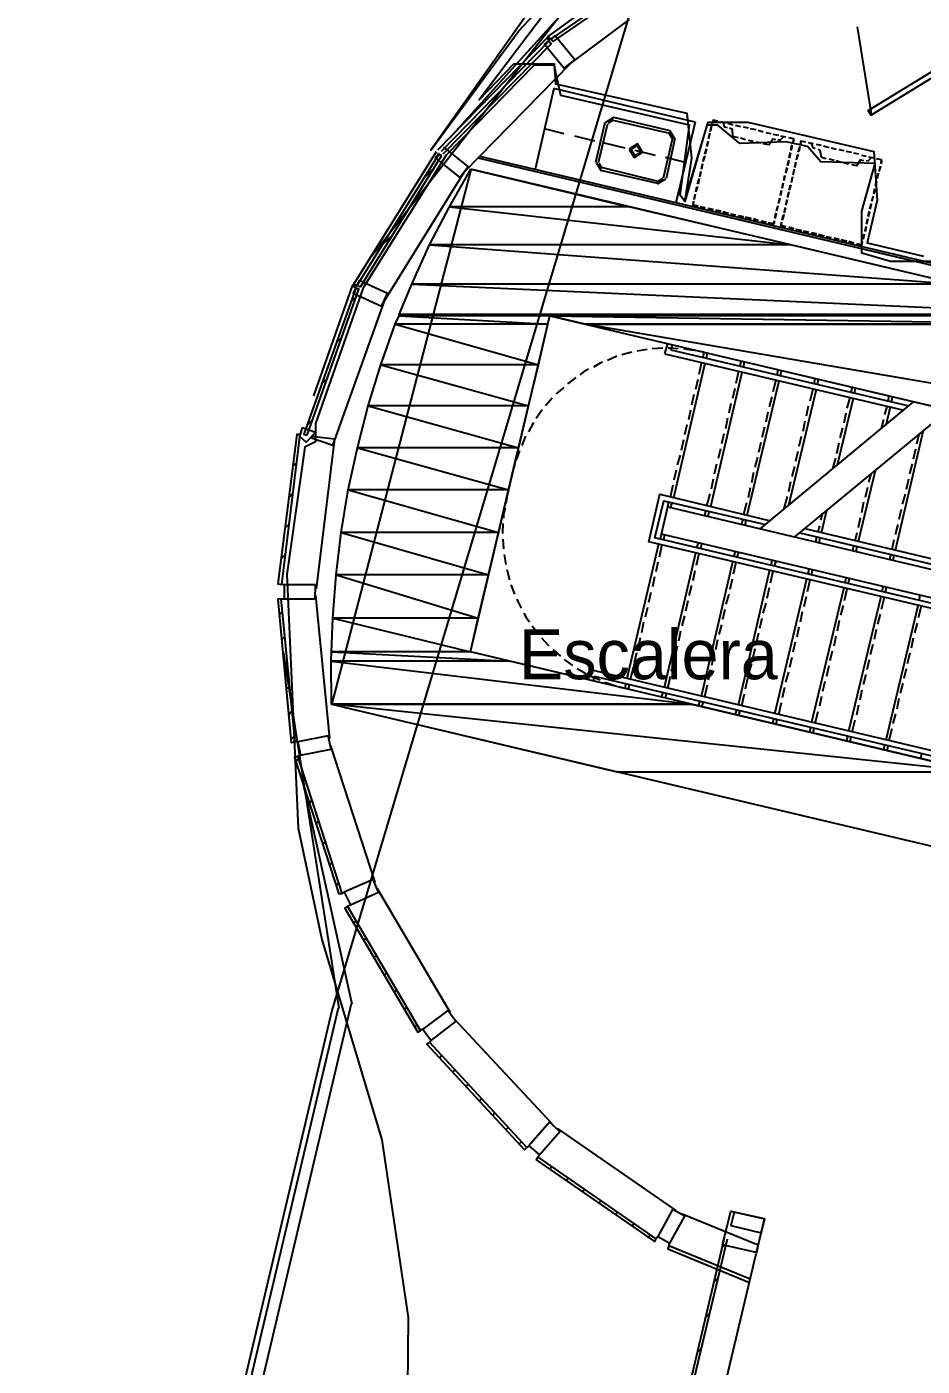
# Model space of a CAD drawing. Header units: feet. Extents: x -84 to 198, y -22 to 181.
# Drawn here: x 21.01 to 42.61, y 104.8 to 137.11 of the extents above; entities that cross this region are included whole.
import ezdxf
from ezdxf.enums import TextEntityAlignment as Align

# ---------------------------------------------------------------- set-up
doc = ezdxf.new("R2010")
doc.units = ezdxf.units.FT
for name, color, linetype in [('A-AREA-COMUN', 252, 'CONTINUOUS'), ('A-AREA-UNIDAD', 30, 'CONTINUOUS'), ('A-LINEA', 7, 'CONTINUOUS'), ('A-MURO-CONCRETO', 8, 'CONTINUOUS'), ('A-NOMBRE-ESPACIO', 2, 'CONTINUOUS')]:
    doc.layers.add(name, color=color, linetype=linetype)

msp = doc.modelspace()

# ---------------------------------------------------------------- linework, layer by layer
at = {"layer": 'A-AREA-COMUN'}
msp.add_lwpolyline([(43.12, 131.4489), (41.84, 131.4489), (41.152, 131.6444), (41.152, 132.6578), (41.472, 133.8133), (40.16, 133.8489), (39.84, 134.2222), (39.328, 134.3289), (38.208, 134.2933), (37.68, 134.7378), (37.408, 134.7378), (36.88, 132.8889), (36.768, 133.0489), (36.992, 134.7378), (33.888, 135.4489), (33.728, 136.1778), (33.248, 136.1778), (31.12, 134.0089), (29.12, 130.8089), (27.968, 127.5378), (27.968, 127.0933), (27.712, 126.9689), (27.28, 123.8933), (27.552, 117.7778), (28.128, 115.0933), (29.568, 110.2578), (30.208, 105.9733), (30.16, 100.8889)], dxfattribs=at)
at = {"layer": 'A-AREA-UNIDAD'}
for points in [[(55.712, 152.3022), (50.08, 149.5822), (45.6, 147.0578), (40.48, 143.7333), (36.032, 140.4089), (33.312, 137.7422), (30.752, 134.1333), (32.88, 137.0133), (35.232, 139.5378), (41.088, 144.0178), (45.088, 146.6133), (49.248, 149.0133), (53.088, 150.9689), (57.84, 153.1022)], [(33.52, 137.4578), (31.92, 135.3422), (32.752, 136.2133), (33.728, 136.2133), (33.76, 135.7333), (36.928, 135.0222), (37.04, 133.9378), (36.88, 132.9244), (37.44, 134.8089), (38.4, 134.8089), (41.44, 134.0978), (41.52, 132.9244), (41.28, 131.8933), (42.64, 131.5733)]]:
    msp.add_lwpolyline(points, dxfattribs=at)
at = {"layer": 'A-LINEA'}
for p, q in [((36.6881, 141.2357), (28.3665, 113.3809)), ((36.6881, 141.2357), (28.3665, 113.3809)), ((36.6881, 141.2357), (28.3665, 113.3809)), ((36.7944, 141.1093), (29.322, 131.5655)), ((36.9987, 140.846), (31.2075, 134.4175)), ((33.5867, 136.8711), (35.08, 137.9644)), ((34.12, 136.2178), (35.5467, 137.2844)), ((41.0361, 137.1034), (41.3824, 134.9627)), ((30.92, 134.1378), (33.56, 136.8444)), ((31.56, 133.6044), (34.12, 136.2178)), ((33.72, 135.6178), (33.2667, 133.6711)), ((37.1333, 134.8044), (33.72, 135.6178)), ((34.7333, 133.8444), (34.96, 134.8044)), ((34.8, 133.8311), (35.0267, 134.7778)), ((35.165, 134.92), (34.9645, 134.7961)), ((35.1497, 134.8551), (35.0294, 134.7808)), ((35.1467, 134.8578), (36.5067, 134.5378)), ((35.16, 134.9244), (36.52, 134.6044)), ((37.1333, 134.8044), (36.6667, 132.8578)), ((37.5333, 134.7644), (37.56, 134.8311)), ((37.68, 134.8311), (37.56, 134.8578)), ((37.8667, 134.7911), (37.7467, 134.8178)), ((37.8667, 134.7911), (37.7467, 134.8178)), ((38.04, 134.7378), (37.92, 134.7778)), ((38.04, 134.7378), (37.92, 134.7778)), ((33.9733, 134.5244), (33.4933, 134.6444)), ((34.7067, 134.3511), (34.2267, 134.4711)), ((36.5867, 134.4178), (36.36, 133.4578)), ((36.584, 134.4014), (36.5097, 134.5218)), ((36.6489, 134.3861), (36.525, 134.5866)), ((37.48, 134.5378), (37.4533, 134.4178)), ((37.4533, 134.4044), (37.48, 134.5244)), ((37.52, 134.7111), (37.4933, 134.5911)), ((37.4933, 134.5778), (37.52, 134.7111)), ((38.1733, 134.4311), (38.04, 134.4578)), ((38.2267, 134.6978), (38.1067, 134.7244)), ((38.2267, 134.6978), (38.1067, 134.7244)), ((38.3467, 134.3778), (38.2267, 134.4178)), ((38.4133, 134.6578), (38.2933, 134.6844)), ((38.4133, 134.6578), (38.2933, 134.6844)), ((38.6, 134.6178), (38.4667, 134.6444)), ((38.6, 134.6178), (38.4667, 134.6444)), ((38.7733, 134.5644), (38.6533, 134.6044)), ((38.7733, 134.5644), (38.6533, 134.6044)), ((38.96, 134.5244), (38.84, 134.5511)), ((38.96, 134.5244), (38.84, 134.5511)), ((39.1467, 134.4844), (39.0133, 134.5111)), ((39.1467, 134.4844), (39.0133, 134.5111)), ((39.32, 134.4444), (39.2, 134.4711)), ((39.32, 134.4444), (39.2, 134.4711)), ((39.5067, 134.4044), (39.3867, 134.4311)), ((28.8933, 130.8978), (30.8933, 134.0978)), ((35.44, 134.1778), (34.9467, 134.2978)), ((36.1733, 134.0044), (35.68, 134.1244)), ((36.64, 134.4044), (36.4267, 133.4444)), ((37.36, 134.0311), (37.4, 134.1644)), ((37.4, 134.1644), (37.3733, 134.0444)), ((37.44, 134.3511), (37.4133, 134.2311)), ((37.4133, 134.2178), (37.44, 134.3378)), ((38.5333, 134.3378), (38.4133, 134.3644)), ((38.72, 134.2978), (38.6, 134.3244)), ((38.9067, 134.2578), (38.7733, 134.2844)), ((39.44, 134.1378), (39.4667, 134.2578)), ((39.4667, 134.2444), (39.44, 134.1244)), ((39.5067, 134.3778), (39.48, 134.3111)), ((39.6133, 134.0844), (39.6533, 134.2044)), ((39.6533, 134.2178), (39.6267, 134.0978)), ((39.6667, 134.2578), (39.68, 134.3378)), ((39.8, 134.3244), (39.68, 134.3511)), ((39.9867, 134.2844), (39.8667, 134.3111)), ((39.9867, 134.2844), (39.8667, 134.3111)), ((40.1733, 134.2444), (40.0533, 134.2711)), ((40.1733, 134.2444), (40.0533, 134.2711)), ((40.36, 134.1911), (40.2267, 134.2311)), ((40.36, 134.1911), (40.2267, 134.2311)), ((40.5333, 134.1511), (40.4133, 134.1778)), ((40.5333, 134.1511), (40.4133, 134.1778)), ((40.72, 134.1111), (40.6, 134.1378)), ((40.72, 134.1111), (40.6, 134.1378)), ((40.9067, 134.0711), (40.7733, 134.0978)), ((40.9067, 134.0711), (40.7733, 134.0978)), ((43.1867, 131.2711), (31.8933, 133.9378)), ((43.24, 131.3111), (31.9333, 133.9778)), ((34.7378, 133.8361), (34.8616, 133.6356)), ((34.8027, 133.8208), (34.877, 133.7005)), ((36.8933, 133.8311), (36.4133, 133.9511)), ((37.3067, 133.8044), (37.28, 133.6844)), ((37.28, 133.6711), (37.3067, 133.7911)), ((37.36, 133.9911), (37.32, 133.8711)), ((37.32, 133.8578), (37.3467, 133.9778)), ((39.36, 133.7644), (39.3867, 133.8978)), ((39.3867, 133.8844), (39.36, 133.7644)), ((39.4, 133.9511), (39.4267, 134.0711)), ((39.4267, 134.0578), (39.4, 133.9378)), ((39.56, 133.8444), (39.5333, 133.7244)), ((39.5333, 133.7111), (39.56, 133.8444)), ((39.6133, 134.0311), (39.5733, 133.9111)), ((39.5733, 133.8978), (39.6, 134.0178)), ((40.2933, 133.9244), (40.1733, 133.9511)), ((40.48, 133.8844), (40.36, 133.9111)), ((40.6533, 133.8311), (40.5333, 133.8711)), ((40.84, 133.7911), (40.72, 133.8178)), ((41.0267, 133.7511), (40.9067, 133.7778)), ((41.08, 134.0311), (40.96, 134.0578)), ((41.08, 134.0311), (40.96, 134.0578)), ((41.2667, 133.9778), (41.1467, 134.0044)), ((41.2667, 133.9778), (41.1467, 134.0044)), ((41.4533, 133.9378), (41.32, 133.9644)), ((41.4533, 133.9378), (41.32, 133.9644)), ((41.6267, 133.8978), (41.5067, 133.9244)), ((41.6267, 133.8711), (41.6133, 133.8044)), ((31.7159, 133.6567), (28.3582, 120.754)), ((29.64, 130.5111), (31.56, 133.6044)), ((30.6, 133.4711), (30.84, 133.7111)), ((36.2267, 133.3244), (34.8533, 133.6444)), ((36.24, 133.3778), (34.8667, 133.7111)), ((36.2216, 133.3156), (36.4222, 133.4394)), ((36.237, 133.3805), (36.3573, 133.4548)), ((37.2267, 133.4444), (37.2, 133.3111)), ((37.2667, 133.6178), (37.24, 133.4978)), ((37.24, 133.4844), (37.2667, 133.6178)), ((39.2667, 133.4044), (39.2933, 133.5244)), ((39.2933, 133.5111), (39.2667, 133.3911)), ((39.3467, 133.6978), (39.3067, 133.5778)), ((39.32, 133.5911), (39.3467, 133.7111)), ((39.48, 133.4844), (39.4533, 133.3644)), ((39.4533, 133.3511), (39.48, 133.4711)), ((39.52, 133.6711), (39.4933, 133.5511)), ((39.4933, 133.5378), (39.52, 133.6578)), ((41.52, 133.4444), (41.56, 133.5778)), ((41.5467, 133.5644), (41.52, 133.4444)), ((41.6, 133.7378), (41.56, 133.6178)), ((41.5733, 133.6311), (41.6, 133.7511)), ((37.1867, 133.2578), (37.1467, 133.1378)), ((37.1467, 133.1244), (37.1733, 133.2444)), ((37.1867, 133.3111), (37.2267, 133.4311)), ((39.1867, 133.0444), (39.2133, 133.1644)), ((39.2133, 133.1511), (39.1867, 133.0311)), ((39.2267, 133.2178), (39.2533, 133.3378)), ((39.2533, 133.3378), (39.2267, 133.2178)), ((39.3867, 133.1244), (39.36, 132.9911)), ((39.44, 133.2978), (39.4, 133.1778)), ((39.4, 133.1644), (39.4267, 133.2844)), ((41.44, 133.0844), (41.4667, 133.2044)), ((41.4667, 133.1911), (41.44, 133.0711)), ((41.48, 133.2711), (41.5067, 133.3911)), ((41.5067, 133.3778), (41.48, 133.2578)), ((37.0933, 132.8978), (37.08, 132.8044)), ((37.08, 132.8044), (37.2, 132.7778)), ((37.1333, 133.0711), (37.1067, 132.9511)), ((37.1067, 132.9378), (37.1333, 133.0578)), ((39.1733, 132.9644), (39.1333, 132.8444)), ((39.1467, 132.8578), (39.1733, 132.9778)), ((39.3467, 132.9378), (39.32, 132.8178)), ((39.32, 132.8044), (39.3467, 132.9244)), ((39.36, 132.9911), (39.3867, 133.1111)), ((41.3467, 132.7244), (41.3867, 132.8444)), ((41.3733, 132.8311), (41.3467, 132.7111)), ((41.4267, 133.0178), (41.3867, 132.8978)), ((41.4, 132.8978), (41.4267, 133.0178)), ((37.2533, 132.7644), (37.3733, 132.7378)), ((37.3733, 132.7378), (37.2533, 132.7644)), ((37.44, 132.7244), (37.56, 132.6978)), ((37.56, 132.6978), (37.44, 132.7244)), ((37.6267, 132.6844), (37.7467, 132.6578)), ((37.7467, 132.6578), (37.6267, 132.6844)), ((37.8, 132.6444), (37.9333, 132.6044)), ((37.9333, 132.6044), (37.8, 132.6444)), ((37.9867, 132.5911), (38.1067, 132.5644)), ((38.1067, 132.5644), (37.9867, 132.5911)), ((38.1733, 132.5511), (38.2933, 132.5244)), ((38.2933, 132.5244), (38.1733, 132.5511)), ((38.3467, 132.5111), (38.48, 132.4844)), ((38.48, 132.4844), (38.3467, 132.5111)), ((38.5333, 132.4711), (38.6533, 132.4311)), ((38.6533, 132.4311), (38.5333, 132.4711)), ((39.0533, 132.4978), (39.08, 132.6178)), ((39.08, 132.6044), (39.0533, 132.4844)), ((39.0933, 132.6711), (39.1333, 132.7911)), ((39.12, 132.7911), (39.0933, 132.6578)), ((39.2267, 132.4444), (39.2533, 132.5644)), ((39.2667, 132.5778), (39.24, 132.4444)), ((39.3067, 132.7511), (39.28, 132.6311)), ((39.28, 132.6178), (39.3067, 132.7378)), ((41.2667, 132.3511), (41.2933, 132.4711)), ((41.2933, 132.4711), (41.2667, 132.3378)), ((41.3067, 132.5378), (41.3333, 132.6578)), ((41.3333, 132.6444), (41.3067, 132.5244)), ((38.72, 132.4178), (38.84, 132.3911)), ((38.84, 132.3911), (38.72, 132.4178)), ((39.2133, 132.3911), (39.2, 132.3111)), ((39.2, 132.3111), (39.32, 132.2844)), ((39.3867, 132.2711), (39.5067, 132.2311)), ((39.5067, 132.2311), (39.3867, 132.2711)), ((39.56, 132.2178), (39.6933, 132.1911)), ((39.6933, 132.1911), (39.56, 132.2178)), ((39.7467, 132.1778), (39.8667, 132.1511)), ((39.8667, 132.1511), (39.7467, 132.1778)), ((41.2267, 132.1778), (41.2533, 132.2978)), ((41.2533, 132.2844), (41.2267, 132.1644)), ((29.5867, 131.8578), (29.8267, 132.0844)), ((39.9333, 132.1378), (40.0533, 132.1111)), ((40.0533, 132.1111), (39.9333, 132.1378)), ((40.1067, 132.0978), (40.24, 132.0578)), ((40.24, 132.0578), (40.1067, 132.0978)), ((40.2933, 132.0444), (40.4133, 132.0178)), ((40.4133, 132.0178), (40.2933, 132.0444)), ((40.48, 132.0044), (40.6, 131.9778)), ((40.6, 131.9778), (40.48, 132.0044)), ((40.6533, 131.9644), (40.7867, 131.9378)), ((40.7867, 131.9378), (40.6533, 131.9644)), ((40.84, 131.9244), (40.96, 131.8844)), ((40.96, 131.8844), (40.84, 131.9244)), ((41.2, 132.0978), (41.1733, 131.9778)), ((41.1867, 131.9911), (41.2133, 132.1111)), ((27.9333, 128.2044), (28.8667, 130.8578)), ((28.88, 130.8711), (28.88, 130.8844)), ((28.88, 130.8711), (28.88, 130.8711)), ((28.8267, 130.4711), (28.96, 130.6044)), ((28.3867, 127.0044), (29.64, 130.5111)), ((28.4667, 129.4844), (28.6, 129.6044)), ((35.6, 129.2578), (35.36, 129.1911)), ((35.9733, 129.3244), (35.7333, 129.2844)), ((36.3467, 129.3511), (36.0933, 129.3378)), ((36.4, 129.2178), (36.4667, 129.4711)), ((36.5467, 129.3111), (36.5867, 129.4311)), ((36.5467, 129.3111), (42.28, 127.9644)), ((37.3467, 129.2578), (37.2133, 129.2844)), ((37.32, 129.1378), (37.3467, 129.2578)), ((36.4, 129.2178), (42.16, 127.8578)), ((36.6133, 125.7511), (37.3733, 128.9911)), ((37.2267, 128.7244), (37.2933, 129.0178)), ((37.4, 129.1111), (37.4267, 129.2311)), ((38.2133, 128.9244), (38.24, 129.0444)), ((38.2933, 128.8978), (38.32, 129.0178)), ((28.12, 128.4978), (28.2533, 128.6178)), ((37.1467, 128.3644), (37.2, 128.6044)), ((37.5067, 125.5378), (38.2667, 128.7778)), ((38.12, 128.5111), (38.1867, 128.8044)), ((39.1067, 128.7111), (39.1333, 128.8311)), ((39.1867, 128.6978), (39.2133, 128.8178)), ((40, 128.4978), (40.0267, 128.6178)), ((40.08, 128.4844), (40.1067, 128.6044)), ((38.04, 128.1511), (38.0933, 128.3911)), ((38.3867, 125.3244), (39.16, 128.5644)), ((39.0133, 128.3111), (39.08, 128.5911)), ((39.3867, 125.5644), (40.0533, 128.3644)), ((39.9067, 128.0844), (39.9733, 128.3778)), ((40.8933, 128.2844), (40.92, 128.4044)), ((40.9733, 128.2711), (41, 128.3911)), ((33.68, 128.1511), (33.52, 127.9644)), ((37.0533, 127.9911), (37.1067, 128.2444)), ((37.9467, 127.7911), (38, 128.0311)), ((38.6933, 124.9911), (42.4, 128.0578)), ((38.92, 127.9378), (38.9867, 128.1778)), ((39.8133, 127.7244), (39.8667, 127.9644)), ((40.56, 126.5378), (40.9467, 128.1511)), ((40.8, 127.9111), (40.8667, 128.1644)), ((41.7067, 127.7511), (41.76, 127.9511)), ((41.7867, 128.0844), (41.8133, 128.2044)), ((41.8667, 128.0578), (41.8933, 128.1778)), ((27.7733, 127.4978), (27.9067, 127.6311)), ((33.44, 127.8711), (33.2933, 127.6578)), ((36.9733, 127.6311), (37.0267, 127.8711)), ((37.8667, 127.4178), (37.92, 127.6711)), ((38.84, 127.5778), (38.8933, 127.8178)), ((39.5333, 124.8044), (43.24, 127.8578)), ((40.72, 127.5511), (40.7733, 127.7911)), ((41.6267, 127.4178), (41.68, 127.6311)), ((41.7333, 127.4978), (41.84, 127.9378)), ((33.2267, 127.5644), (33.1067, 127.3378)), ((36.88, 127.2711), (36.9333, 127.5111)), ((38.7467, 127.2044), (38.8133, 127.4578)), ((39.7333, 127.3511), (39.7867, 127.6044)), ((40.6267, 127.1911), (40.6933, 127.4311)), ((41.96, 124.4844), (42.64, 127.3778)), ((27.52, 127.2444), (27.5467, 127.2711)), ((28.3867, 127.0044), (27.8533, 127.1911)), ((36.8, 126.8978), (36.8533, 127.1511)), ((37.7733, 127.0578), (37.8267, 127.2978)), ((38.6667, 126.8444), (38.72, 127.0844)), ((39.64, 126.9911), (39.6933, 127.2311)), ((40.5467, 126.8178), (40.6, 127.0711)), ((42.48, 127.0444), (42.5333, 127.2844)), ((36.7067, 126.5378), (36.7733, 126.7778)), ((37.6933, 126.6978), (37.7467, 126.9378)), ((38.5733, 126.4844), (38.64, 126.7244)), ((39.56, 126.6311), (39.6133, 126.8711)), ((40.4533, 126.4444), (40.52, 126.6978)), ((42.4, 126.6844), (42.4533, 126.9244)), ((27.4267, 126.5111), (27.52, 126.5911)), ((32.7733, 126.5378), (32.7333, 126.4044)), ((36.6267, 126.1778), (36.68, 126.4178)), ((37.6, 126.3244), (37.6533, 126.5644)), ((38.4933, 126.1111), (38.5467, 126.3644)), ((39.4667, 126.2578), (39.5333, 126.4978)), ((41.0667, 124.6978), (41.48, 126.4044)), ((42.3067, 126.3244), (42.3733, 126.5644)), ((36.5333, 125.7644), (36.6, 126.0578)), ((37.52, 125.9644), (37.5733, 126.2044)), ((39.3867, 125.8978), (39.44, 126.1378)), ((41.32, 126.1244), (41.3733, 126.3244)), ((42.2267, 125.9511), (42.28, 126.2044)), ((27.3333, 125.7644), (27.4267, 125.8578)), ((32.5867, 125.7511), (32.56, 125.6178)), ((37.4133, 125.5511), (37.4933, 125.8444)), ((38.4133, 125.7511), (38.4667, 125.9911)), ((39.28, 125.4844), (39.36, 125.7778)), ((41.24, 125.7644), (41.2933, 126.0044)), ((42.1333, 125.5911), (42.2, 125.8311)), ((36.4667, 125.5244), (36.4933, 125.6444)), ((36.5467, 125.5111), (36.5733, 125.6311)), ((37.36, 125.3111), (37.3867, 125.4311)), ((37.44, 125.2978), (37.4667, 125.4178)), ((38.3067, 125.3511), (38.3733, 125.6311)), ((40.1733, 124.8978), (40.3067, 125.4444)), ((41.1467, 125.3911), (41.2, 125.6444)), ((42.0533, 125.2311), (42.1067, 125.4711)), ((27.24, 125.0178), (27.3333, 125.1111)), ((38.2533, 125.0978), (38.28, 125.2178)), ((38.3333, 125.0844), (38.36, 125.2044)), ((40.0933, 124.9244), (40.1333, 125.0711)), ((40.16, 125.2044), (40.2, 125.3511)), ((41.0667, 125.0311), (41.12, 125.2711)), ((41.96, 124.8578), (42.0267, 125.0978)), ((32.4933, 124.7511), (32.5067, 124.5111)), ((36.2933, 124.7511), (36.32, 124.8711)), ((36.3733, 124.7378), (36.4, 124.8578)), ((40.04, 124.6844), (40.0667, 124.8044)), ((40.12, 124.6578), (40.1467, 124.7778)), ((40.9867, 124.7111), (41.04, 124.9111)), ((41.88, 124.4978), (41.9333, 124.7378)), ((35.4933, 121.3911), (36.2533, 124.6311)), ((36.2667, 124.3244), (36.3333, 124.6178)), ((36.3867, 121.1778), (37.1467, 124.4178)), ((37.16, 124.1244), (37.2267, 124.4044)), ((37.1733, 124.5378), (37.2133, 124.6578)), ((37.2667, 124.5244), (37.2933, 124.6444)), ((38.0667, 124.3378), (38.1067, 124.4578)), ((38.1467, 124.3111), (38.1867, 124.4311)), ((40.9333, 124.4711), (40.96, 124.5911)), ((41.0133, 124.4444), (41.04, 124.5778)), ((27.1467, 124.2844), (27.24, 124.3644)), ((32.52, 124.3778), (32.56, 124.1378)), ((36.1867, 123.9644), (36.24, 124.2044)), ((37.28, 120.9644), (38.04, 124.2044)), ((38.0533, 123.9111), (38.12, 124.1911)), ((38.96, 124.1244), (38.9867, 124.2444)), ((39.04, 124.0978), (39.08, 124.2178)), ((41.8267, 124.2578), (41.8533, 124.3778)), ((41.8267, 124.2578), (41.84, 124.3511)), ((41.9067, 124.2444), (41.9333, 124.3644)), ((32.5867, 124.0178), (32.6533, 123.7644)), ((36.1067, 123.6044), (36.16, 123.8444)), ((37.08, 123.7511), (37.1333, 123.9911)), ((37.9733, 123.5378), (38.0267, 123.7911)), ((38.1733, 120.7511), (38.9333, 124.0044)), ((38.9467, 123.6978), (39.0133, 123.9778)), ((39.0533, 120.5378), (39.8267, 123.7911)), ((39.84, 123.4844), (39.9067, 123.7644)), ((39.8533, 123.9111), (39.88, 124.0311)), ((39.9333, 123.8844), (39.96, 124.0178)), ((40.7467, 123.6978), (40.7733, 123.8178)), ((40.8267, 123.6844), (40.8533, 123.8044)), ((27.2267, 123.6444), (27.16, 123.6578)), ((27.9867, 123.5511), (27.9733, 123.5511)), ((36.0133, 123.2311), (36.0667, 123.4711)), ((36.9867, 123.3911), (37.0533, 123.6311)), ((38.8667, 123.3244), (38.92, 123.5778)), ((39.9467, 120.3378), (40.72, 123.5778)), ((40.7333, 123.2711), (40.8, 123.5511)), ((41.64, 123.4844), (41.6667, 123.6044)), ((41.72, 123.4711), (41.7467, 123.5911)), ((27.1467, 123.3111), (27.2267, 123.3111)), ((35.9333, 122.8711), (35.9867, 123.1111)), ((36.9067, 123.0178), (36.96, 123.2711)), ((37.88, 123.1778), (37.9467, 123.4178)), ((38.7733, 122.9644), (38.84, 123.2044)), ((39.76, 123.1244), (39.8133, 123.3644)), ((40.64, 122.9111), (40.7067, 123.1511)), ((40.84, 120.1244), (41.6133, 123.3644)), ((41.6267, 123.0578), (41.6933, 123.3511)), ((41.7333, 119.9111), (42.5067, 123.1511)), ((42.52, 122.8578), (42.5867, 123.1378)), ((42.5333, 123.2711), (42.56, 123.4044)), ((27.1067, 122.9244), (27.1733, 123.0044)), ((36.8133, 122.6578), (36.88, 122.8978)), ((37.8, 122.8178), (37.8533, 123.0578)), ((38.6933, 122.6044), (38.7467, 122.8444)), ((39.6667, 122.7511), (39.72, 123.0044)), ((40.56, 122.5378), (40.6133, 122.7911)), ((41.5333, 122.6978), (41.6, 122.9378)), ((35.84, 122.4978), (35.8933, 122.7511)), ((36.7333, 122.2978), (36.7867, 122.5378)), ((37.7067, 122.4444), (37.7733, 122.6844)), ((38.6, 122.2311), (38.6667, 122.4844)), ((39.5867, 122.3911), (39.64, 122.6311)), ((41.4533, 122.3378), (41.5067, 122.5778)), ((42.4267, 122.4844), (42.4933, 122.7244)), ((27.16, 122.3244), (27.24, 122.4044)), ((35.76, 122.1378), (35.8133, 122.3778)), ((36.6533, 121.9244), (36.7067, 122.1778)), ((37.6267, 122.0844), (37.68, 122.3244)), ((39.4933, 122.0311), (39.5467, 122.2711)), ((40.48, 122.1778), (40.5333, 122.4178)), ((41.36, 121.9644), (41.4267, 122.2178)), ((42.3467, 122.1244), (42.4, 122.3644)), ((27.1924, 122.0268), (28.5305, 113.4328)), ((33.6933, 122.0844), (33.88, 121.9244)), ((33.9733, 121.8444), (34.1733, 121.6978)), ((35.6667, 121.7778), (35.72, 122.0178)), ((37.5333, 121.7111), (37.6, 121.9644)), ((38.52, 121.8711), (38.5733, 122.1111)), ((39.4133, 121.6578), (39.4667, 121.8978)), ((40.3867, 121.8178), (40.44, 122.0578)), ((41.28, 121.6044), (41.3333, 121.8444)), ((42.2533, 121.7511), (42.32, 122.0044)), ((27.2133, 121.7244), (27.2933, 121.8044)), ((34.28, 121.6311), (34.4933, 121.5111)), ((34.6, 121.6044), (34.5467, 121.3511)), ((34.6, 121.6044), (44.4933, 119.2578)), ((35.5733, 121.3644), (35.64, 121.6578)), ((36.56, 121.5644), (36.6133, 121.8044)), ((37.4533, 121.3511), (37.5067, 121.5911)), ((38.4267, 121.5111), (38.4933, 121.7511)), ((39.32, 121.2978), (39.3867, 121.5378)), ((40.3067, 121.4444), (40.36, 121.6978)), ((41.1867, 121.2444), (41.2533, 121.4844)), ((42.1733, 121.3911), (42.2267, 121.6311)), ((27.2667, 121.1244), (27.3467, 121.2044)), ((34.6933, 121.4444), (34.6667, 121.3244)), ((34.6933, 121.4444), (44.3467, 119.1644)), ((35.3067, 121.1778), (35.44, 121.1511)), ((35.44, 121.1511), (35.4667, 121.2711)), ((35.52, 121.1244), (35.5467, 121.2444)), ((36.4667, 121.1511), (36.5333, 121.4444)), ((37.36, 120.9511), (37.4267, 121.2311)), ((38.3467, 121.1378), (38.4, 121.3911)), ((39.24, 120.9244), (39.2933, 121.1778)), ((40.2133, 121.0844), (40.2667, 121.3244)), ((42.08, 121.0311), (42.1467, 121.2711)), ((36.32, 120.9378), (36.36, 121.0578)), ((36.4133, 120.9111), (36.44, 121.0311)), ((37.2133, 120.7244), (37.2533, 120.8444)), ((38.2533, 120.7378), (38.32, 121.0178)), ((40.1333, 120.7244), (40.1867, 120.9644)), ((41.1067, 120.8711), (41.16, 121.1111)), ((42, 120.6578), (42.0533, 120.9111)), ((27.3333, 120.5244), (27.4, 120.6044)), ((28.36, 120.7644), (43.4667, 117.1911)), ((37.2933, 120.6978), (37.3333, 120.8311)), ((38.1067, 120.5111), (38.1333, 120.6311)), ((38.1867, 120.4978), (38.2133, 120.6178)), ((39.1467, 120.5244), (39.2133, 120.8044)), ((40.0267, 120.3111), (40.0933, 120.5911)), ((41.0267, 120.5111), (41.08, 120.7511)), ((41.9067, 120.2978), (41.9733, 120.5378)), ((39, 120.2978), (39.0267, 120.4178)), ((39.08, 120.2844), (39.1067, 120.4044)), ((39.8933, 120.0844), (39.92, 120.2178)), ((40.92, 120.0978), (40.9867, 120.3911)), ((27.3867, 119.9244), (27.4667, 120.0044)), ((28.3067, 119.9378), (28.2933, 119.9378)), ((39.9733, 120.0711), (40, 120.1911)), ((40.7867, 119.8844), (40.8133, 120.0044)), ((40.8667, 119.8578), (40.8933, 119.9778)), ((41.8133, 119.8978), (41.88, 120.1778)), ((27.5467, 119.8578), (27.48, 119.8578)), ((41.68, 119.6711), (41.7067, 119.7911)), ((41.76, 119.6444), (41.7867, 119.7644)), ((42.5733, 119.4578), (42.6, 119.5778)), ((27.4933, 119.3911), (27.56, 119.4444)), ((27.5467, 119.5111), (27.6133, 119.5378)), ((27.6533, 118.8844), (27.72, 118.9511)), ((27.6561, 118.9121), (28.8458, 113.541)), ((27.8267, 118.3911), (27.88, 118.4578)), ((27.9867, 117.8844), (28.0533, 117.9511)), ((28.1467, 117.3911), (28.2133, 117.4578)), ((28.3067, 116.8844), (28.3733, 116.9511)), ((28.4667, 116.3911), (28.5333, 116.4578)), ((29.4, 116.4711), (29.3867, 116.4578)), ((28.68, 116.2311), (28.6133, 116.2044)), ((28.7467, 115.8978), (28.8133, 115.9244)), ((28.8933, 115.4844), (28.9467, 115.5511)), ((29.1333, 115.0711), (29.2, 115.1244)), ((29.3867, 114.6578), (29.44, 114.7111)), ((29.6267, 114.2311), (29.6933, 114.2978)), ((29.8667, 113.8178), (29.9333, 113.8711)), ((21.1189, 82.1165), (28.5276, 113.44)), ((21.3523, 81.8786), (28.8429, 113.5482)), ((30.12, 113.3911), (30.1733, 113.4578)), ((21.0069, 82.2403), (28.3763, 113.3838)), ((21.0069, 82.2403), (28.3763, 113.3838)), ((21.0069, 82.2403), (28.3763, 113.3838)), ((31.2267, 113.3244), (31.2133, 113.3111)), ((30.36, 112.9778), (30.4267, 113.0311)), ((30.5733, 112.9378), (30.5067, 112.8978)), ((30.72, 112.6178), (30.7733, 112.6711)), ((30.96, 112.2311), (31.0133, 112.2978)), ((31.28, 111.8844), (31.3333, 111.9511)), ((31.6, 111.5378), (31.6533, 111.6044)), ((31.92, 111.1911), (31.9733, 111.2578)), ((32.24, 110.8444), (32.2933, 110.9111)), ((32.56, 110.4978), (32.6267, 110.5644)), ((33.68, 110.6444), (33.68, 110.6311)), ((32.88, 110.1511), (32.9467, 110.2178)), ((33.1333, 110.1244), (33.0667, 110.0711)), ((33.3333, 109.8444), (33.3733, 109.8978)), ((33.6133, 109.5511), (33.6667, 109.6044)), ((34.0133, 109.2711), (34.0667, 109.3378)), ((34.4, 109.0044), (34.4667, 109.0578)), ((34.8, 108.7244), (34.8667, 108.7911)), ((35.2, 108.4578), (35.2533, 108.5111)), ((36.6667, 108.5511), (36.6533, 108.5378)), ((35.6, 108.1778), (35.6533, 108.2311)), ((35.9867, 107.8978), (36.0533, 107.9644)), ((36.2267, 107.9244), (36.1867, 107.8711)), ((36.4933, 107.6978), (36.52, 107.7644)), ((36.9333, 103.7511), (37.9067, 107.8711)), ((37.7867, 107.6711), (37.8933, 107.7778)), ((38.6933, 107.9111), (38.6, 107.5111)), ((37.6933, 103.6978), (38.6, 107.5111)), ((37.5867, 106.8311), (37.6933, 106.9378)), ((37.3867, 105.9778), (37.4933, 106.0844)), ((37.1867, 105.1378), (37.2933, 105.2444))]:
    msp.add_line(p, q, dxfattribs=at)
for points in [[(33.7067, 136.7511), (36.76, 138.8578), (36.72, 138.9244), (33.6533, 136.8178), (33.7067, 136.7511)], [(31.0533, 134.0444), (33.6533, 136.6978), (33.6, 136.7644), (31, 134.0978)], [(33.7467, 136.8978), (33.64, 136.8044), (33.5867, 136.8711), (33.56, 136.8444), (33.6, 136.7778), (33.4933, 136.6844), (33.9733, 136.1111), (34.2267, 136.3111), (33.7467, 136.8978)], [(43.7867, 136.4578), (41.3733, 134.9778), (41.3067, 135.0844), (43.72, 136.5644), (43.7867, 136.4578)], [(37.68, 134.8311), (37.56, 134.8578), (37.5467, 134.7778)], [(37.9067, 134.6711), (37.84, 134.6844), (37.8133, 134.8044)], [(38.04, 134.4578), (38.0267, 134.6311), (37.96, 134.6578)], [(39.12, 134.3778), (39.1867, 134.3778), (39.2667, 134.4578)], [(39.4933, 134.3111), (39.5067, 134.4044), (39.3867, 134.4311)], [(30.9467, 134.0578), (30.8667, 133.9378), (31.4533, 133.4711), (31.6533, 133.7378), (31.0667, 134.2044)], [(35.5378, 134.1561), (35.6616, 133.9556), (35.8622, 134.0794), (35.7384, 134.28), (35.5378, 134.1561)], [(35.5767, 134.1469), (35.6708, 133.9945), (35.8233, 134.0886), (35.7292, 134.241), (35.5767, 134.1469)], [(38.9067, 134.2578), (39, 134.4044), (39.0667, 134.3911)], [(39.8, 134.3244), (39.68, 134.3511), (39.6667, 134.2711)], [(40.0267, 134.1644), (39.9733, 134.1911), (39.9333, 134.2978)], [(40.1733, 133.9511), (40.1467, 134.1244), (40.0933, 134.1511)], [(29.0533, 130.8311), (31.0133, 133.9911), (30.9467, 134.0311), (28.9733, 130.8711), (29.0533, 130.8311)], [(41.0267, 133.7511), (41.12, 133.8978), (41.1867, 133.8844)], [(41.2533, 133.8844), (41.3067, 133.8711), (41.3867, 133.9511)], [(41.6133, 133.8178), (41.6267, 133.8978), (41.5067, 133.9244)], [(43.4667, 117.1911), (43.9333, 119.1378), (31.7067, 122.0311), (33.6267, 130.1378), (45.8533, 127.2444), (46.5333, 130.1644), (31.72, 133.6711)], [(37.2, 132.7778), (37.08, 132.8044), (37.0933, 132.8844)], [(38.8933, 132.3778), (39.0267, 132.3511), (39.04, 132.4311)], [(39.04, 132.4178), (39.0267, 132.3511), (38.8933, 132.3778)], [(39.32, 132.2844), (39.2, 132.3111), (39.2133, 132.3778)], [(41.0267, 131.8711), (41.1467, 131.8444), (41.16, 131.9244)], [(41.16, 131.9244), (41.1467, 131.8444), (41.0267, 131.8711)], [(29.0267, 130.9911), (28.96, 130.8578), (28.8933, 130.8978), (28.8667, 130.8578), (28.9467, 130.8178), (28.88, 130.6844), (29.56, 130.3644), (29.7067, 130.6711), (29.0267, 130.9911)], [(27.7733, 127.2578), (29.0133, 130.7778), (28.9467, 130.8044), (27.6933, 127.2844), (27.7733, 127.2578)], [(36.72, 129.3378), (36.5067, 129.3511), (36.48, 129.3511)], [(37.0933, 129.2978), (36.9333, 129.3244), (36.8533, 129.3378)], [(34.8933, 129.0178), (34.84, 128.9911), (34.68, 128.8978)], [(35.24, 129.1511), (35.2267, 129.1511), (35.0133, 129.0578)], [(34.2533, 128.6444), (34.1067, 128.5378), (34.0533, 128.4978)], [(34.56, 128.8444), (34.4533, 128.7911), (34.3467, 128.7111)], [(33.96, 128.4044), (33.7867, 128.2578), (33.7733, 128.2444)], [(27.5867, 127.2311), (27.7467, 127.0844), (27.9733, 127.3244), (27.6533, 127.4311), (27.5867, 127.2311)], [(27.16, 123.6578), (27.6, 127.2711), (27.52, 127.2711), (27.0667, 123.6711), (27.16, 123.6578)], [(27.88, 127.2311), (28.4267, 127.1644), (27.9867, 123.5511)], [(33.04, 127.2311), (33.0267, 127.2178), (32.9467, 127.0044)], [(32.8933, 126.8844), (32.8667, 126.8178), (32.8133, 126.6578)], [(39.7733, 125.0044), (44.88, 123.7911), (44.6133, 122.6578), (36.0133, 124.6844), (36.28, 125.8311), (38.9467, 125.1911)], [(32.5467, 125.4978), (32.5067, 125.3378), (32.5067, 125.2578)], [(39.6533, 124.8978), (44.7333, 123.6978), (44.52, 122.8044), (36.16, 124.7778), (36.3733, 125.6711), (38.8267, 125.0978)], [(36.32, 124.8711), (36.4667, 125.5244), (44.5733, 123.6044), (44.4267, 122.9511), (36.32, 124.8711)], [(32.4933, 125.1244), (32.48, 124.9111), (32.48, 124.8844)], [(27.9733, 123.6444), (27.2133, 123.6444), (27.2133, 123.3111), (27.96, 123.3111), (27.9733, 123.6444)], [(32.68, 123.6444), (32.6933, 123.6311), (32.7733, 123.4178)], [(27.48, 119.8578), (27.1467, 123.3111), (27.0667, 123.2978), (27.3867, 119.8444), (27.48, 119.8578)], [(27.96, 123.3911), (27.9733, 123.3911), (28.3067, 119.9378)], [(32.8267, 123.2978), (32.8533, 123.2444), (32.9333, 123.0844)], [(33, 122.9644), (33.0533, 122.8578), (33.1333, 122.7511)], [(33.2, 122.6578), (33.3067, 122.5111), (33.3467, 122.4578)], [(33.4267, 122.3644), (33.5867, 122.1911), (33.6, 122.1778)], [(34.6, 121.4444), (34.6267, 121.4311), (34.84, 121.3511)], [(34.9467, 121.2978), (35.0267, 121.2711), (35.1867, 121.2178)], [(28.28, 120.0044), (27.5467, 119.8578), (27.6133, 119.5378), (28.3467, 119.6844), (28.28, 120.0044)], [(28.32, 119.7644), (28.3333, 119.7644), (29.4, 116.4711)], [(28.6133, 116.2044), (27.5467, 119.5111), (27.4667, 119.4844), (28.5333, 116.1911), (28.6133, 116.2044)], [(29.36, 116.5378), (28.6667, 116.2311), (28.8133, 115.9244), (29.4933, 116.2311), (29.36, 116.5378)], [(31.2267, 113.3244), (29.4667, 116.3111), (29.4667, 116.3111)], [(30.5067, 112.8978), (28.7467, 115.8978), (28.68, 115.8444), (30.44, 112.8578), (30.5067, 112.8978)], [(31.16, 113.3778), (30.56, 112.9244), (30.76, 112.6578), (31.36, 113.1111), (31.16, 113.3778)], [(33.68, 110.6444), (31.32, 113.1778), (31.32, 113.1778)], [(33.0667, 110.0711), (30.72, 112.6178), (30.6533, 112.5644), (33.0133, 110.0178), (33.0667, 110.0711)], [(33.6133, 110.6844), (33.12, 110.1111), (33.3733, 109.8978), (33.8667, 110.4578), (33.6133, 110.6844)], [(33.8, 110.5111), (33.8133, 110.5244), (36.6667, 108.5511)], [(36.1867, 107.8711), (33.3333, 109.8444), (33.2933, 109.7778), (36.1467, 107.8044), (36.1867, 107.8711)], [(36.5867, 108.5778), (36.2267, 107.9244), (36.52, 107.7644), (36.88, 108.4178), (36.5867, 108.5778)], [(36.8, 108.4578), (36.8133, 108.4711), (38.6533, 107.7244)], [(38.6, 107.5378), (37.7867, 107.7244), (37.9867, 108.5378), (38.8, 108.3511), (38.0667, 108.5111), (37.9867, 108.1911), (38.72, 108.0178), (38.8, 108.3511), (38.6, 107.5378)], [(38.4533, 106.8978), (36.4933, 107.6978), (36.4667, 107.6311), (38.44, 106.8178)], [(37.8267, 107.8844), (36.8533, 103.7644), (36.9333, 103.7511)]]:
    msp.add_lwpolyline(points, dxfattribs=at)
at = {"layer": 'A-MURO-CONCRETO'}
for points in [[(31.72, 133.6711), (35.5333, 132.7644), (31.2, 132.7644), (31.72, 133.6711), (31.72, 133.6711)], [(31.2, 132.7644), (39.44, 131.8444), (30.72, 131.8444), (31.2, 132.7644), (31.2, 132.7644)], [(35.5333, 132.7644), (31.2, 132.7644), (39.44, 131.8444), (35.5333, 132.7644)], [(30.72, 131.8444), (43.44, 130.8978), (30.2933, 130.8978), (30.72, 131.8444), (30.72, 131.8444)], [(39.44, 131.8444), (30.72, 131.8444), (43.44, 130.8978), (39.44, 131.8444)], [(30.2933, 130.8978), (46.5333, 130.1644), (29.9867, 130.1644), (30.2933, 130.8978), (30.2933, 130.8978)], [(43.44, 130.8978), (30.2933, 130.8978), (46.5333, 130.1644), (43.44, 130.8978)], [(29.8933, 129.9378), (33.3467, 128.9511), (29.5467, 128.9511), (29.8933, 129.9378), (29.8933, 129.9378)], [(29.9867, 130.1378), (33.5733, 129.9378), (29.8933, 129.9378), (29.9867, 130.1378), (29.9867, 130.1378)], [(33.5733, 129.9378), (29.8933, 129.9378), (33.3467, 128.9511), (33.5733, 129.9378)], [(46.5333, 130.1644), (29.9867, 130.1644), (46.5333, 130.1378), (46.5333, 130.1644)], [(29.9867, 130.1644), (46.5333, 130.1378), (29.9867, 130.1378), (29.9867, 130.1644), (29.9867, 130.1644)], [(33.6267, 130.1378), (29.9867, 130.1378), (33.5733, 129.9378), (33.6267, 130.1378)], [(46.5333, 130.1378), (33.6267, 130.1378), (46.48, 129.9378), (46.5333, 130.1378)], [(33.6267, 130.1378), (46.48, 129.9378), (34.48, 129.9378), (33.6267, 130.1378), (33.6267, 130.1378)], [(34.48, 129.9378), (42.8267, 127.9644), (46.0133, 127.9644), (34.48, 129.9378)], [(34.48, 129.9378), (46.48, 129.9378), (46.0133, 127.9644), (34.48, 129.9378), (34.48, 129.9378)], [(29.5467, 128.9511), (33.1067, 127.9644), (29.24, 127.9644), (29.5467, 128.9511), (29.5467, 128.9511)], [(33.3467, 128.9511), (29.5467, 128.9511), (33.1067, 127.9644), (33.3467, 128.9511)], [(29.24, 127.9644), (32.8667, 126.9511), (28.9867, 126.9511), (29.24, 127.9644), (29.24, 127.9644)], [(33.1067, 127.9644), (29.24, 127.9644), (32.8667, 126.9511), (33.1067, 127.9644)], [(28.9867, 126.9511), (32.6267, 125.9378), (28.76, 125.9378), (28.9867, 126.9511), (28.9867, 126.9511)], [(32.8667, 126.9511), (28.9867, 126.9511), (32.6267, 125.9378), (32.8667, 126.9511)], [(28.76, 125.9378), (32.3867, 124.9111), (28.5867, 124.9111), (28.76, 125.9378), (28.76, 125.9378)], [(32.6267, 125.9378), (28.76, 125.9378), (32.3867, 124.9111), (32.6267, 125.9378)], [(28.5867, 124.9111), (32.1467, 123.8844), (28.4667, 123.8844), (28.5867, 124.9111), (28.5867, 124.9111)], [(32.3867, 124.9111), (28.5867, 124.9111), (32.1467, 123.8844), (32.3867, 124.9111)], [(28.4667, 123.8844), (31.8933, 122.8444), (28.3867, 122.8444), (28.4667, 123.8844), (28.4667, 123.8844)], [(32.1467, 123.8844), (28.4667, 123.8844), (31.8933, 122.8444), (32.1467, 123.8844)], [(28.3867, 122.8444), (31.7067, 122.0311), (28.36, 122.0311), (28.3867, 122.8444), (28.3867, 122.8444)], [(31.8933, 122.8444), (28.3867, 122.8444), (31.7067, 122.0311), (31.8933, 122.8444)], [(28.36, 122.0311), (32.6533, 121.8044), (28.3467, 121.8044), (28.36, 122.0311), (28.36, 122.0311)], [(31.7067, 122.0311), (28.36, 122.0311), (32.6533, 121.8044), (31.7067, 122.0311)], [(32.6533, 121.8044), (28.3467, 121.8044), (37.04, 120.7644), (32.6533, 121.8044)], [(28.3467, 121.8044), (37.04, 120.7644), (28.36, 120.7644), (28.3467, 121.8044), (28.3467, 121.8044)], [(28.36, 120.7644), (35.24, 119.1378), (43.9333, 119.1378), (28.36, 120.7644)], [(28.36, 120.7644), (37.04, 120.7644), (43.9333, 119.1378), (28.36, 120.7644), (28.36, 120.7644)], [(35.24, 119.1378), (43.9333, 119.1378), (43.4667, 117.1911), (35.24, 119.1378), (35.24, 119.1378)]]:
    msp.add_lwpolyline(points, dxfattribs=at)

# ---------------------------------------------------------------- texts
at = {"layer": 'A-NOMBRE-ESPACIO'}
msp.add_text('Escalera', height=1.2, dxfattribs=at).set_placement((36, 121.3689), align=Align.CENTER)

doc.saveas('drawing.dxf')
